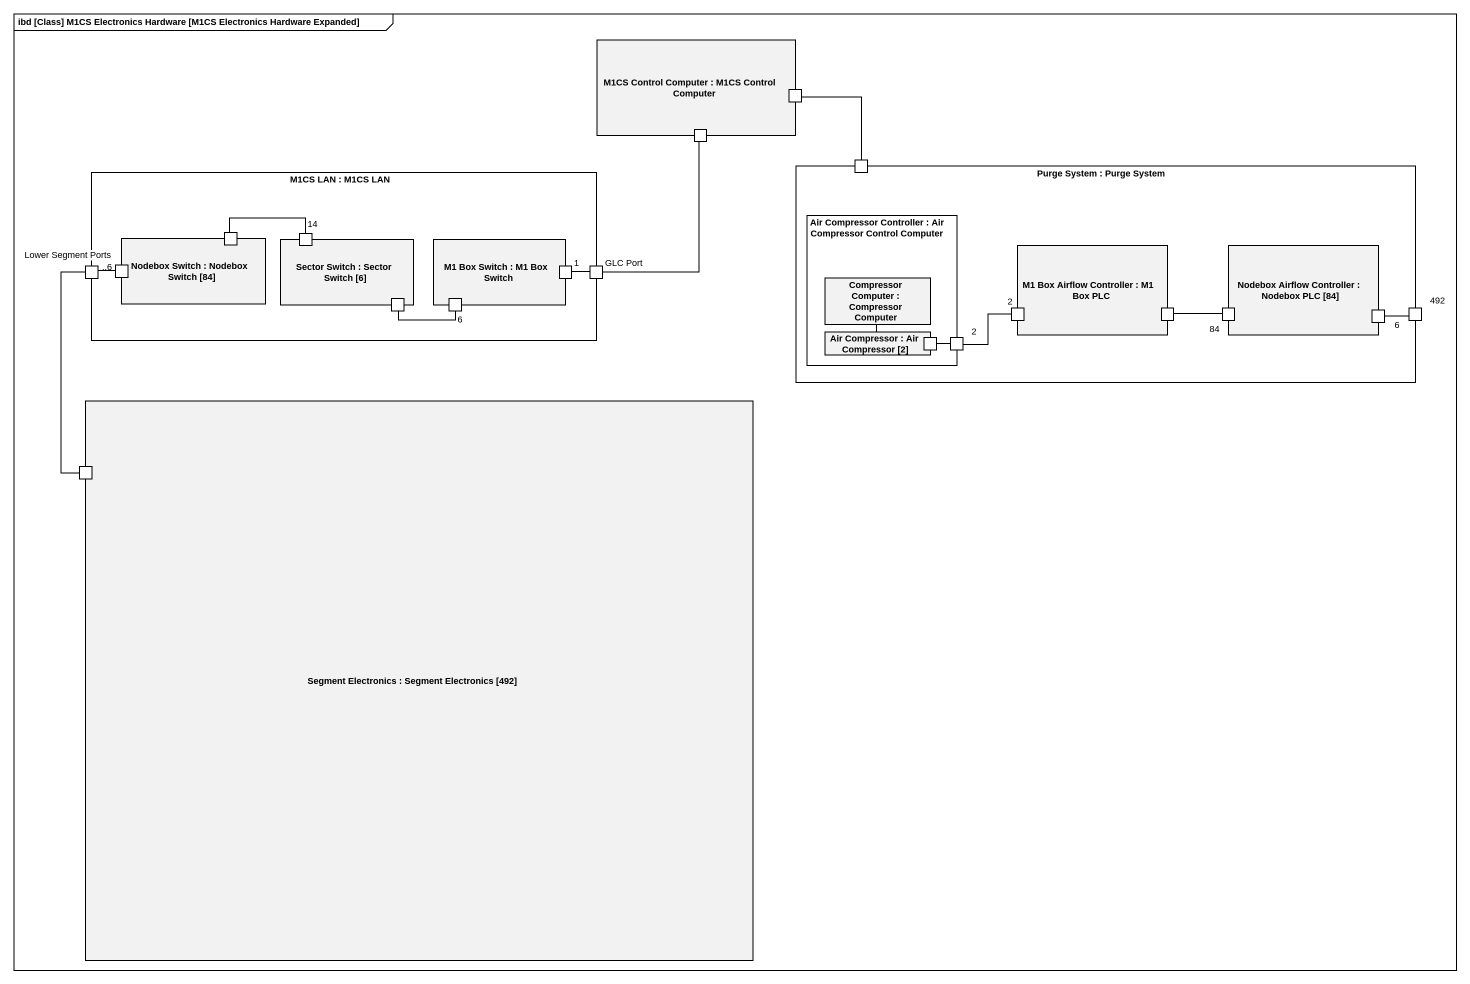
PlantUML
@startuml
mainframe ibd [Class] M1CS Electronics Hardware [M1CS Electronics Hardware Expanded]
rectangle "M1CS Control Computer : M1CS Control Computer" as M1CS_Control_Computer {
  port " " as port1
  port " " as port2
}
rectangle "M1CS LAN : M1CS LAN" as M1CS_LAN {
  rectangle "Nodebox Switch : Nodebox Switch [84]" as Nodebox_Switch {
    port " " as port4
    port "..6" as p6
  }
  rectangle "Sector Switch : Sector Switch [6]" as Sector_Switch {
    port "14" as p14
    port " " as port5
  }
  rectangle "M1 Box Switch : M1 Box Switch" as M1_Box_Switch {
    port "6" as p6_2
    port "1" as p1
  }
  port "Lower Segment Ports" as Lower_Segment_Ports
  port "GLC Port" as GLC_Port
}
rectangle "Purge System : Purge System" as Purge_System {
  port " " as port3
  rectangle "Air Compressor Controller : Air Compressor Control Computer" as Air_Compressor_Controller {
    rectangle "Compressor Computer : Compressor Computer" as Compressor_Computer
    rectangle "Air Compressor : Air Compressor [2]" as Air_Compressor {
      port " " as port6
    }
    port " " as port7
  }
  rectangle "M1 Box Airflow Controller : M1 Box PLC" as M1_Box_Airflow_Controller {
    port " " as port8
    port " " as port9
  }
  rectangle "Nodebox Airflow Controller : Nodebox PLC [84]" as Nodebox_Airflow_Controller {
    port " " as port10
    port " " as port11
  }
  port " " as port12
}
rectangle "Segment Electronics : Segment Electronics [492]" as Segment_Electronics {
  port " " as port13
}
port3 -up- port1
port4 -right- p14
p6 -left- Lower_Segment_Ports
port5 -right- p6_2
GLC_Port -up- port2
GLC_Port -left- p1
Compressor_Computer -- Air_Compressor
port6 -right- port7
port7 "2" -right- "2" port8
port9 -right- "84" port10
port12 "492" -left- "6" port11
port13 -up- Lower_Segment_Ports
@enduml
